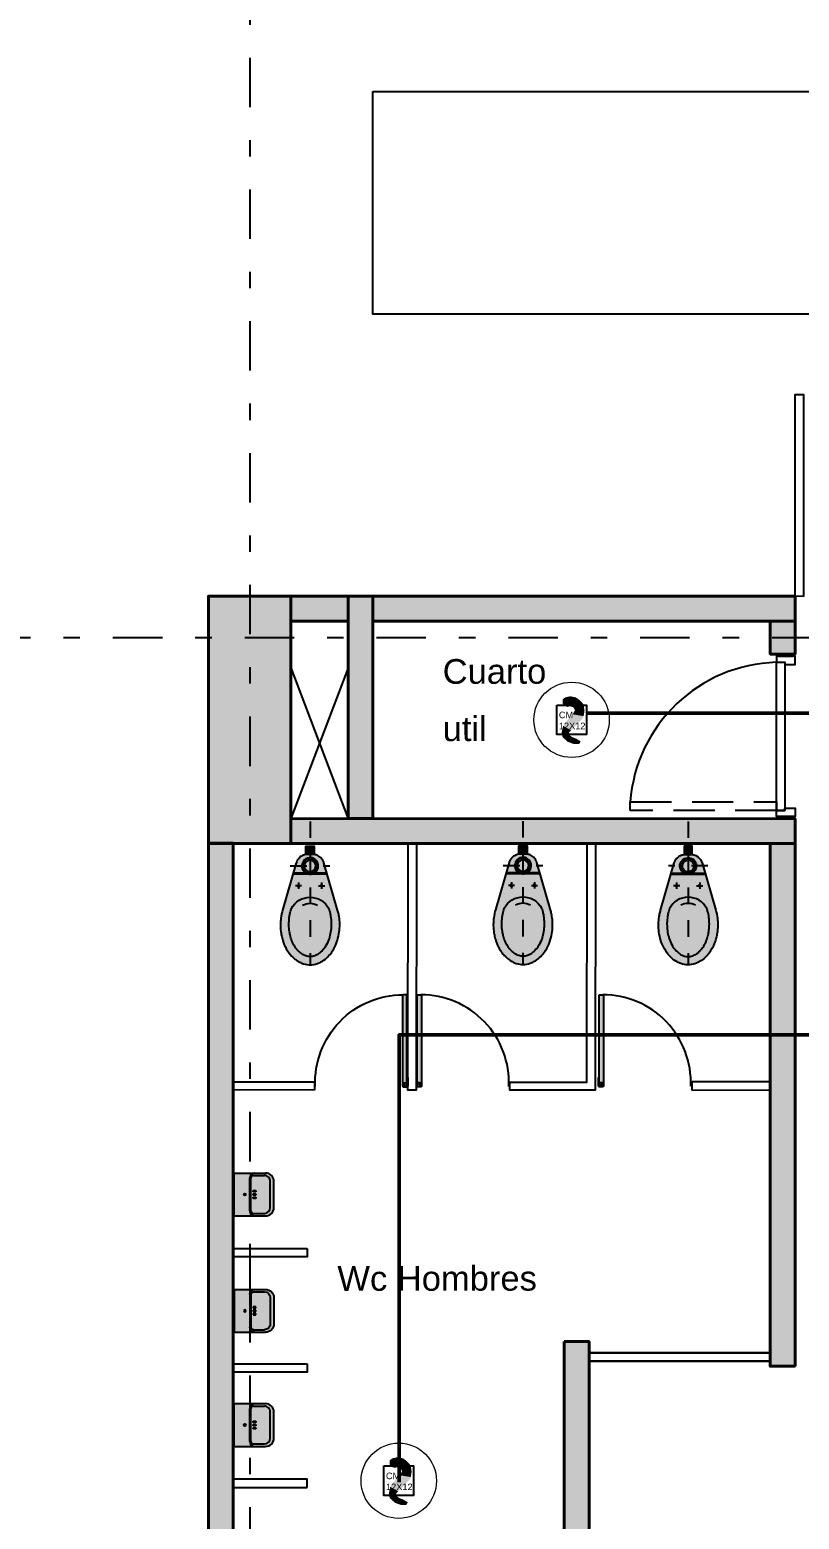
# Model space of a CAD drawing. Header units: millimetres. Extents: x 3781 to 4924, y 1639 to 1721.
# Drawn here: x 4344.08 to 4348.75, y 1653.17 to 1662.22 of the extents above; entities that cross this region are included whole.
import ezdxf
from ezdxf.enums import TextEntityAlignment as Align

# ---------------------------------------------------------------- set-up
doc = ezdxf.new("R2010")
doc.units = ezdxf.units.MM
for name, pattern in [('CENTER', [0.7, 0.3, -0.2, 0, -0.2]), ('DASHED2', [9.524999999999995, 6.349999999999998, -3.174999999999998]), ('HIDDEN', [0.375, 0.25, -0.125])]:
    doc.linetypes.add(name, pattern=pattern)
for name, color, linetype in [('1amobla', 2, 'Continuous'), ('_ACHU5', 255, 'Continuous'), ('A-HATCH CONCRETO', 8, 'Continuous'), ('AMOBLAMIENTO', 1, 'Continuous'), ('AS_GL DETECCION_PISO 2', 7, 'Continuous'), ('AS_GL DETECCION_PISO 6', 7, 'Continuous'), ('EJE-ESTRUCTURA', 1, 'CENTER'), ('F-2', 2, 'Continuous'), ('HACHTCOLUMNA', 250, 'Continuous'), ('JCA_HATCH 254', 252, 'Continuous'), ('MUEBLE', 1, 'Continuous'), ('PLO_CORONA', 1, 'Continuous'), ('PROYECCION', 1, 'DASHED2')]:
    doc.layers.add(name, color=color, linetype=linetype)
for name, color, linetype, lineweight in [('Estructura', 6, 'Continuous', 40), ('Muro', 4, 'Continuous', 40), ('TEXTOS', 7, 'Continuous', 20), ('Vidrio', 2, 'Continuous', 30)]:
    doc.layers.add(name, color=color, linetype=linetype, lineweight=lineweight)
doc.styles.add('ROMAN', font='ROMANS', dxfattribs={"width": 1.199999999999999})
doc.styles.get("Standard").update_dxf_attribs({"font": 'arial.ttf'})

# ---------------------------------------------------------------- blocks, each defined once
blk = doc.blocks.new('Est etapa 3 torre')
at = {"layer": 'HACHTCOLUMNA'}
h = blk.add_hatch(color=256, dxfattribs=at)
h.paths.add_polyline_path([(1123.550369665541, -5959.123954161294), (1123.050369666239, -5959.123954159915), (1123.050369666188, -5957.623954159333), (1123.550369664792, -5957.623954160246)])
h.paths.add_polyline_path([(1116.050375337242, -5959.123954160397), (1115.55037533794, -5959.123954159018), (1115.55037533789, -5957.623954158436), (1116.050375336493, -5957.62395415935)])
h.paths.add_polyline_path([(1139.548002271606, -5959.123954160801), (1139.048002272304, -5959.123954159419), (1139.048002272254, -5957.623954158837), (1139.548002270857, -5957.623954159753)])
h.paths.add_polyline_path([(1132.050369663152, -5959.123954157691), (1131.55036966385, -5959.123954156312), (1131.5503696638, -5957.62395415573), (1132.050369662403, -5957.623954156643)])
h.paths.add_polyline_path([(1140.048002271932, -5967.648834832642), (1140.048002271216, -5968.148834830315), (1138.548002270169, -5968.148834831887), (1138.548002271234, -5967.648834835147)])
h.paths.add_polyline_path([(1124.050369665009, -5967.648834832642), (1124.050369664293, -5968.148834830315), (1122.550369663245, -5968.148834831893), (1122.550369664311, -5967.64883483515)])
h.paths.add_polyline_path([(1131.050369663013, -5967.648834830643), (1131.050369664625, -5968.148834827849), (1132.550369664392, -5968.148834828135), (1132.550369663245, -5967.648834830929)])
h.paths.add_polyline_path([(1115.050369661482, -5967.648834832642), (1115.050369662198, -5968.148834830315), (1116.550369663245, -5968.148834831891), (1116.55036966218, -5967.64883483515)])
h.paths.add_polyline_path([(1140.048002275612, -5975.648834831246), (1140.048002275245, -5976.148834827985), (1138.548002273965, -5976.148834830024), (1138.548002275379, -5975.648834831421)])
h.paths.add_polyline_path([(1124.050369668689, -5975.648834831246), (1124.050369668322, -5976.148834827985), (1122.550369667042, -5976.148834830028), (1122.550369668456, -5975.648834831425)])
h.paths.add_polyline_path([(1131.050369668206, -5975.648834829712), (1131.050369669352, -5976.148834828315), (1132.550369669236, -5976.148834827203), (1132.550369667857, -5975.648834828833)])
h.paths.add_polyline_path([(1115.050369657806, -5975.648834831245), (1115.050369658172, -5976.148834827985), (1116.550369659453, -5976.148834830028), (1116.550369658039, -5975.648834831425)])
h.paths.add_polyline_path([(1140.048002276585, -5985.748834849965), (1140.048002276335, -5986.248834847172), (1138.548002275986, -5986.248834849212), (1138.548002277167, -5985.748834850141)])
h.paths.add_polyline_path([(1124.050369669662, -5985.748834849965), (1124.050369669412, -5986.248834847172), (1122.550369669063, -5986.248834849215), (1122.550369670244, -5985.748834850145)])
h.paths.add_polyline_path([(1131.050369666967, -5985.748834848431), (1131.050369668696, -5986.248834846103), (1132.550369668579, -5986.248834844526), (1132.5503696672, -5985.748834846388)])
h.paths.add_polyline_path([(1115.050369656833, -5985.748834849965), (1115.050369657083, -5986.248834847172), (1116.550369657432, -5986.248834849215), (1116.55036965625, -5985.748834850145)])
h.paths.add_polyline_path([(1140.048002275122, -5993.748833660076), (1140.048002274872, -5994.248833657282), (1138.548002274523, -5994.248833659321), (1138.548002275704, -5993.748833660253)])
h.paths.add_polyline_path([(1124.050369674735, -5993.748834835296), (1124.050369674135, -5994.248834833666), (1122.550369673553, -5994.248834834312), (1122.550369674851, -5993.748834835245)])
h.paths.add_polyline_path([(1131.05036966913, -5993.748834832133), (1131.050369670626, -5994.248834830736), (1132.550369670626, -5994.248834830556), (1132.550369670061, -5993.748834831953)])
h.paths.add_polyline_path([(1115.050369656251, -5993.748831803234), (1115.05036965685, -5994.248831801604), (1116.550369657432, -5994.24883180225), (1116.550369656134, -5993.748831803183)])
h.paths.add_polyline_path([(1132.050360361903, -6003.426390492376), (1131.550360360856, -6003.426390492592), (1131.55037892044, -6004.921760868172), (1132.050378921489, -6004.921760867956)])
h.paths.add_polyline_path([(1138.152793372847, -6003.423836377518), (1139.652793369586, -6003.423836378164), (1139.652793369371, -6003.923836379212), (1138.152793372631, -6003.923836378566)])
h.paths.add_polyline_path([(1116.050375358679, -6004.924075674147), (1116.050375358034, -6003.424075677407), (1115.550375356986, -6003.424075677623), (1115.550375357632, -6004.924075674362)])
h.paths.add_polyline_path([(1123.550369687844, -6004.924075674602), (1123.550369687198, -6003.424075677864), (1123.050369686151, -6003.424075678078), (1123.050369686797, -6004.924075674819)])
h.paths.add_polyline_path([(1139.048002289701, -6011.948833649136), (1139.047996607098, -6009.548833710944), (1139.547996608146, -6009.548833711159), (1139.548002290749, -6011.948833649351)])
h.paths.add_polyline_path([(1131.55036967931, -6009.548833711391), (1131.550369680141, -6011.948833649351), (1132.050369680024, -6011.948833650998), (1132.050369679077, -6009.548833710711)])
h.paths.add_polyline_path([(1123.050369689387, -6009.548833711393), (1123.050369690218, -6011.948833649351), (1123.550369690101, -6011.948833650999), (1123.550369689154, -6009.548833710712)])
h.paths.add_polyline_path([(1116.050375342798, -6009.548833711051), (1116.050375341967, -6011.948833647704), (1115.550375342083, -6011.948833649351), (1115.550375343031, -6009.548833710371)])
at = {"layer": 'EJE-ESTRUCTURA'}
for p, q in [((1123.300369664145, -5955.354215387314), (1123.300369691713, -6014.914148609518)), ((1113.670491922903, -6003.673836377351), (1145.333174937007, -6003.673839297823))]:
    blk.add_line(p, q, dxfattribs=at)
at = {"layer": 'Estructura'}
blk.add_lwpolyline([(1123.550369687844, -6004.924075674602), (1123.550369687198, -6003.424075677864), (1123.050369686151, -6003.424075678078), (1123.050369686797, -6004.924075674819)], close=True, dxfattribs=at)
blk = doc.blocks.new('P8P1P161')
at = {"layer": '_ACHU5'}
h = blk.add_hatch(color=256, dxfattribs=at)
h.dxf.hatch_style = 1
h.paths.add_polyline_path([(-0.1300000000001091, 0), (0.1300000000001091, 0), (0.1299999999996544, -0.0799998301849883), (-0.1300000000001091, -0.0799997520584839)])
h.paths.add_polyline_path([(-0.0063202243982232, -0.0641073563760983, 1), (0.0063202243973137, -0.0641073599961146, 1)], flags=16)
h.paths.add_polyline_path([(-0.1300000000001091, -0.0799997520584839), (0.1299999999996544, -0.0799998301849883), (0.1300000000001091, -0.1233384151137216, 0.4142135623737434), (0.0999999999999091, -0.0933384151135215), (-0.1000000000003638, -0.0933384151135215, 0.4142135623735267), (-0.1300000000005639, -0.1233384151134942)])
h.paths.add_polyline_path([(-0.1000000000003638, -0.0933384151135215), (0.0999999999999091, -0.0933384151135215, -0.4142135623726949), (0.1300000000001091, -0.1233384151137216), (0.1300000000001091, -0.1900000000002819, -0.4142135623711642), (0.0799999999999273, -0.2400000000000091), (-0.080000000000382, -0.2400000000000091, -0.414213562373028), (-0.1300000000005639, -0.1900000000000546), (-0.1300000000005639, -0.1233384151132668, -0.4142135623714972)])
h.paths.add_polyline_path([(-0.0999999999999091, -0.1013732679386976, 0.4142135623734954), (-0.1149013541503336, -0.1162746220888948), (-0.1149013541498789, -0.1829362069750004, 0.4142135623726117), (-0.080000000000382, -0.2178375611247247), (0.0799999999994725, -0.2178375611247247, 0.4142135623739951), (0.1149013541498789, -0.1829362069747731), (0.1149013541494241, -0.1162746220884401, 0.4142135623726949), (0.0999999999999091, -0.1013732679386976)], flags=16)
h.paths.add_polyline_path([(-0.0239760535368987, -0.1136467838055069), (-0.0239760535368987, -0.1304232662969298), (-0.0160239464639744, -0.1304232662969298), (-0.0160239464639744, -0.1136467838055069)], flags=0)
h.paths.add_polyline_path([(-0.0039760535369169, -0.1136467838055069), (-0.0039760535369169, -0.1304232662967024), (0.0039760535360074, -0.1304232662967024), (0.0039760535360074, -0.1136467838055069)], flags=0)
h.paths.add_polyline_path([(0.0160239464630649, -0.1136467838055069), (0.0160239464630649, -0.1304232662969298), (0.0239760535359892, -0.1304232662967024), (0.0239760535359892, -0.1136467838052795)], flags=0)
h.paths.add_polyline_path([(-0.1149013541503336, -0.1162746220888948, -0.4142135623734955), (-0.0999999999999091, -0.1013732679386976), (0.0999999999999091, -0.1013732679386976, -0.4142135623726942), (0.1149013541494241, -0.1162746220884401), (0.1149013541498789, -0.1829362069747731, -0.4142135623735788), (0.0799999999994725, -0.2178375611247247), (-0.0799999999999273, -0.2178375611247247, -0.4142135623726114), (-0.1149013541494241, -0.1829362069752278)], flags=0)
h = blk.add_hatch(color=256, dxfattribs=at)
h.dxf.hatch_style = 1
h.paths.add_polyline_path([(-0.114901354150188, -0.1162746220885417), (-0.1149013541497514, -0.1829362069751623, 0.4142135623717373), (-0.0799999999999273, -0.2178375611248247), (0.0799999999998994, -0.2178375611248247, 0.4142135623753271), (0.1149013541497515, -0.1829362069747624), (0.1149013541492785, -0.1162746220883669, 0.4142135623716568), (0.0999999999994543, -0.1013732679386159), (-0.1000000000003699, -0.1013732679386159, 0.4142135623749738)])
h.paths.add_polyline_path([(0.0239760535359892, -0.1304232662967024), (0.0160239464630649, -0.1304232662969298), (0.0160239464630649, -0.1136467838055068), (0.0239760535359892, -0.1136467838052795)], flags=16)
h.paths.add_polyline_path([(0.0039760535360074, -0.1304232662967024), (-0.0039760535369168, -0.1304232662967024), (-0.0039760535369169, -0.1136467838055069), (0.0039760535360074, -0.1136467838055069)], flags=16)
h.paths.add_polyline_path([(-0.0160239464639744, -0.1304232662969298), (-0.0239760535368987, -0.1304232662969298), (-0.0239760535368987, -0.1136467838055068), (-0.0160239464639745, -0.1136467838055069)], flags=16)
for p, q in [((-0.1300000000001091, 0), (0.1300000000001091, 0)), ((-0.1300000000001091, 0), (-0.1300000000001091, -0.1233384151134942)), ((0.1300000000001091, 0), (0.1299999999996544, -0.1233384151137216)), ((-0.1300000000001091, -0.1233384151134942), (-0.1300000000001091, -0.1900000000000546)), ((-0.1149013541503336, -0.1162746220886675), (-0.1149013541498789, -0.1829362069750004)), ((-0.0999999999999091, -0.0933384151135215), (0.0999999999999091, -0.0933384151135215)), ((-0.0999999999999091, -0.1013732679386976), (0.0999999999999091, -0.1013732679386976)), ((-0.0239760535368987, -0.1304232662969298), (-0.0239760535368987, -0.1136467838055069)), ((-0.0239760535368987, -0.1136467838055069), (-0.0160239464639744, -0.1136467838055069)), ((-0.0160239464639744, -0.1304232662969298), (-0.0239760535368987, -0.1304232662969298)), ((-0.0160239464639744, -0.1136467838055069), (-0.0160239464639744, -0.1304232662969298)), ((-0.0039760535369169, -0.1136467838055069), (0.0039760535360074, -0.1136467838055069)), ((-0.0039760535369169, -0.1304232662967024), (-0.0039760535369169, -0.1136467838055069)), ((0.0039760535360074, -0.1304232662967024), (-0.0039760535369169, -0.1304232662967024)), ((0.0039760535360074, -0.1136467838055069), (0.0039760535360074, -0.1304232662967024)), ((0.0160239464630649, -0.1304232662969298), (0.0160239464630649, -0.1136467838055069)), ((0.0160239464630649, -0.1136467838055069), (0.0239760535359892, -0.1136467838052795)), ((0.0239760535359892, -0.1304232662967024), (0.0160239464630649, -0.1304232662969298)), ((0.0239760535359892, -0.1136467838052795), (0.0239760535359892, -0.1304232662967024)), ((0.1149013541494241, -0.1162746220886675), (0.1149013541498789, -0.1829362069750004)), ((0.1299999999996544, -0.1233384151137216), (0.1299999999996544, -0.1900000000000546)), ((-0.080000000000382, -0.2178375611249521), (0.0799999999999273, -0.2178375611249521)), ((-0.080000000000382, -0.2400000000002365), (0.0799999999999273, -0.2400000000000091))]:
    blk.add_line(p, q)
blk.add_circle((-4.547e-13, -0.0641073581859928), 0.0063202243976441)
for centre, radius, start, end in [((-0.1000000000003638, -0.1233384151134942), 0.03, 90, 180), ((-0.1000000000003638, -0.1162746220884401), 0.0149013541498242, 90, 180), ((0.0999999999999091, -0.1233384151134942), 0.03, 0, 90), ((0.0999999999994543, -0.1162746220884401), 0.0149013541498242, 0, 90), ((-0.080000000000382, -0.1900000000000546), 0.05, 180, 270), ((-0.0799999999999273, -0.1829362069750004), 0.0349013541498242, 180, 270), ((0.0799999999999273, -0.1829362069750004), 0.0349013541498242, 270, 0), ((0.0799999999999273, -0.1900000000000546), 0.05, 270, 0)]:
    blk.add_arc(centre, radius, start, end)
at = {"style": 'ROMAN', "width": 1.199999999999999}
for tag, flags, p in [('CODIN', 3, (0.0177172070357301, -0.6472347823655582)), ('CODIN0', 1, (-0.0319827929642997, -0.9753553299003668))]:
    blk.add_attdef(tag, text='', height=0.21, dxfattribs=dict(at, flags=flags)).set_placement(p, align=Align.MIDDLE)
blk = doc.blocks.new('PUERTA BAÑOS')
at = {"layer": 'AMOBLAMIENTO'}
h = blk.add_hatch(color=255, dxfattribs=at)
edge = h.paths.add_edge_path()
edge.add_line((-0.0074999999487773, 0.0024999998868225), (-0.0075031825107885, -0.6277996641574646))
edge.add_arc((-0.01250318248631676, -0.6277996643612159), 0.004999999975528264, -89.99999766574399, 2.3348184754468093e-06, ccw=False)
edge.add_line((-0.0125031822826145, -0.6327996643367442), (-0.0325031823012978, -0.6327996648610679))
edge.add_arc((-0.03250318250481996, -0.627799664827046), 0.005000000034021905, 180.0000023323223, 270.0000023321921, ccw=False)
edge.add_line((-0.0375031825388419, -0.6277996650305795), (-0.0374999998602448, -0.002500000990949047))
edge.add_arc((-0.03249999982656623, -0.002500000845348063), 0.005000000033678566, 90.00000166789118, 180.0000016684638, ccw=False)
edge.add_line((-0.0324999999721172, 0.0024999991883305), (-0.0074999999487773, 0.0024999998868225))
for p, q in [((1.137e-13, 9.095e-13), (-0.0050000000047135, -5.77529e-11)), ((1.7461161e-09, -0.0599999999967622), (1.137e-13, 9.095e-13)), ((-0.029999999795109, -0.0050000008186544), (-0.0299999993294478, -0.0200000007744166)), ((-0.0050000000047135, -5.77529e-11), (-0.0250000000233399, -6.984919e-10)), ((-0.024999999324848, -0.0250000006626579), (-0.0049999993062784, -0.0250000000801265)), ((-0.0049999993062784, -0.0250000000801265), (-0.0050000000047135, -5.77529e-11)), ((-0.0050000000047135, -5.77529e-11), (-0.0049999982584836, -0.0600000001127228)), ((-0.0049999982584836, -0.0600000001127228), (1.7461161e-09, -0.0599999999967622))]:
    blk.add_line(p, q, dxfattribs=at)
blk.add_lwpolyline([(-0.0074999999487773, 0.0024999998868225), (-0.0075031825107885, -0.6277996641574646, -0.4142135623759698), (-0.0125031822826145, -0.6327996643367442), (-0.0325031823012978, -0.6327996648610679, -0.4142135623724264), (-0.0375031825388419, -0.6277996650305795), (-0.0374999998602448, -0.002500000990949, -0.4142135623760223), (-0.0324999999721172, 0.0024999991883305)], format="xyb", close=True, dxfattribs=at)
blk.add_circle((-0.0224999996133875, -0.0125000005932634), 0.0025000000013434, dxfattribs=at)
at = {"layer": 'AMOBLAMIENTO', "ltscale": 0.1}
blk.add_arc((-0.034025017172155, -0.0259464447144637), 0.6068551286275402, 177.548312870002, 270.1436830651604, dxfattribs=at)
at = {"layer": 'AMOBLAMIENTO'}
for centre, radius, start, end in [((-0.0249999997905093, -0.0050000006435766), 0.0050000000026502, 90.00000155563731, 180.0000015586185), ((-0.0249999993247343, -0.020000000658456), 0.0050000000028146, 180.00000155562, 270.0000015556374)]:
    blk.add_arc(centre, radius, start, end, dxfattribs=at)
blk = doc.blocks.new('INODORO')
at = {"layer": 'AMOBLAMIENTO'}
h = blk.add_hatch(color=255, dxfattribs=at)
edge = h.paths.add_edge_path()
edge.add_line((0.167138879916763, 0.3874542567732533), (0.0841340761049431, 0.1014604439486232))
edge.add_arc((0.0166338178486854, 0.1199999999093961), 0.0700000000000085, 269.9999996867988, 344.64191253289164, ccw=False)
edge.add_line((0.0166338174658449, 0.0499999999087777), (-0.0166338174676777, 0.0500000000906038))
edge.add_arc((-0.016633817085733, 0.1200000000917498), 0.0699999999999481, 195.3580868407373, 269.99999968683017, ccw=False)
edge.add_line((-0.08413407554513701, 0.1014604448682803), (-0.1671388762304913, 0.3874542586008414))
edge.add_arc((0.1445241762276623, 0.4779091156929099), 0.3245241738887575, 179.9999996868257, 196.1844647994607, ccw=False)
edge.add_arc((0.1445241762258433, 0.4779091156929099), 0.3245241738885062, 162.8823672647612, 179.9999996868052, ccw=False)
edge.add_arc((0.0735606987828419, 0.4997642400489898), 0.2502714864526803, 143.3683697551233, 162.8823672647904, ccw=False)
edge.add_arc((0.0285611388035818, 0.5332224222456718), 0.1941964442831833, 119.1220158624026, 143.3683697551146, ccw=False)
edge.add_arc((2.9203875e-09, 0.5844902877188362), 0.1355097122808655, 89.99999968678691, 119.12201586236091, ccw=False)
edge.add_arc((2.9203875e-09, 0.5844902877179265), 0.1355097122805724, 60.877983511279126, 89.9999996868533, ccw=False)
edge.add_arc((-0.0285611335220324, 0.5332224225594473), 0.1941964442830499, 36.63162961851879, 60.87798351123172, ccw=False)
edge.add_arc((-0.0735606938687283, 0.4997642408529829), 0.2502714864527536, 17.117632108836688, 36.631629618503325, ccw=False)
edge.add_arc((-0.1445241715509269, 0.4779091172708834), 0.3245241738884838, -3.131308972115221e-07, 17.117632108913824, ccw=False)
edge.add_arc((-0.1445241715500174, 0.4779091172695189), 0.3245241738885833, 343.81552050504206, 359.9999996868814, ccw=False)
blk.add_hatch(color=255, dxfattribs=at).paths.add_polyline_path([(0.0249999999987267, 0.0500000000006367), (-0.0250000000005457, 0.0500000000020009), (-0.0250000000014552, 0), (0.0249999999996362, 4.547e-13)])
at = {"layer": 'AMOBLAMIENTO', "extrusion": (-1.5566525472e-06, -4.4737095447e-06, 0.9999999999887814)}
for p, q in [((-0.0512779855508256, 0.2400000002935485, 13.501742092681), (-0.0887220123605062, 0.2400000004986396, 13.50174203439367)), ((-0.0699999990584388, 0.2212779869937549, 13.50174197978049), (-0.069999998852893, 0.2587220138016164, 13.50174214729419)), ((0.0512779876389118, 0.2399999997337545, 13.50174225232502), (0.0887220144476828, 0.2399999995291182, 13.50174231061236)), ((0.0700000009418886, 0.2212779862279603, 13.50174219771184), (0.0700000011456155, 0.2587220130349124, 13.50174236522554)), ((0.1029590844498784, 0.169999999450738, 13.50174201961486), (-0.1029590831250857, 0.1700000005789661, 13.50174169907182)), ((-0.0237486835449659, 0.1640000001457338, 13.50174179553264), (-0.1013111289695416, 0.1640000005691036, 13.50174167479486)), ((0.1013111302281118, 0.1639999994617938, 13.50174199020731), (0.0237486848026833, 0.1639999998856183, 13.50174186946954))]:
    blk.add_line(p, q, dxfattribs=at)
at = {"layer": 'AMOBLAMIENTO', "extrusion": (-1.5566525472e-06, -4.4737095447e-06, 0.9999999999887814), "flags": 128}
for points, elevation in [([(0.1671388799180908, 0.3874542567674592), (0.0841340761063266, 0.1014604439433082, -0.0167011858539135), (0.0827460431519839, 0.0969962248799978, -0.0228064528630514), (0.0803759648998266, 0.0910701072474405, -0.0218209622997338), (0.0776118789034668, 0.0856244843505995, -0.0347514792471935), (0.0722630478320732, 0.0775101332194199, -0.0365712911506086), (0.065478668989913, 0.0698583952563556, -0.0439883392274098), (0.055953944524454, 0.0620868957062605, -0.0521847935260016), (0.0431115439781712, 0.0552008485319434, -0.0824963867723115), (0.0207382643283103, 0.0501204355199821, -0.0146682033006329), (0.016633817465493, 0.049999999907792), (-0.0166338174681699, 0.0500000000892362, -0.083908947042246), (-0.0396378349518565, 0.0538878592796746, -0.0986986279768356), (-0.0632296782828643, 0.0677618366508902, -0.0824963867874234), (-0.0776167863289649, 0.0856331925254456, -0.0521847935286534), (-0.0834107733392284, 0.0990038548847728, -0.0091466910465832), (-0.0841340755424673, 0.1014604448637169), (-0.1671388762315909, 0.3874542585969077, -0.0384382318810308), (-0.1773120912419022, 0.436227508481503, -0.0322098651645196), (-0.179999997662262, 0.4779091174592618, -0.0043562944650778), (-0.1799507307570857, 0.4835636869435682, -0.0347539822823099), (-0.1760397497963983, 0.5284532426546146, -0.0218184611944585), (-0.1704152023055578, 0.5561978587393114, -0.0137793666262375), (-0.1656243812009251, 0.573427761838207, -0.0090242503766358), (-0.1628101955625901, 0.5820115332269507, -0.0228039516042641), (-0.1543373170048916, 0.6031968815550527, -0.0218209623747577), (-0.1444549128022155, 0.6226666811719203, -0.0315147983743547), (-0.1272792173413599, 0.6490932225697252, -0.0032331399943346), (-0.1257677262995335, 0.6510988845571141, -0.0365712911242686), (-0.1069463219407443, 0.6723266531382831, -0.0439883392046276), (-0.0805225559546658, 0.693886688675776, -0.0220501206487333), (-0.0659486565789375, 0.7028695782688371, -0.0301025395815668), (-0.05125606195865599, 0.7099322979612929, -0.0824963867841922), (-0.0079446084483641, 0.7197669127161005, -0.0146663661885284), (3.6587572e-09, 0.719999999991422, -0.0839082790123927), (0.0445320610557226, 0.7124737941473592, -0.0433837691539921), (0.0659486637128932, 0.7028695775453342, -0.0550790149373282), (0.1007063471003309, 0.6781437026464371, -0.0508149280683712), (0.1272792238852709, 0.6490932211777436, -0.0315497034242814), (0.1444720595537028, 0.6226362692529773, -0.0521855455748661), (0.1651875980231962, 0.5748313444857477, -0.0014683863351956), (0.1656243869217695, 0.5734277600260388, -0.0425164554927479), (0.1773120686760742, 0.5195909348136257, -0.0322100287174995), (0.1800000023387562, 0.4779091154888416, -0.0043571310662072), (0.1799507165077342, 0.4722534601760911, -0.0347522301866887), (0.1760399391368104, 0.4273661615002933, -0.0218196117753596), (0.1704151328853481, 0.3996200761491883, -0.0097069137479181), (0.167138857705388, 0.3874541802362085)], 13.50184572046907), ([(2.10209143665e-05, 0.6700604028757108, 0.0146663662201114), (-0.0049980160714407, 0.6699131491592321, 0.0824963867754862), (-0.0323601810299641, 0.6637000962787579, 0.0447953269140428), (-0.0459570889083387, 0.6566657190582808, 0.0073747332536994), (-0.0496328151280998, 0.6542484947989952, 0.0439883391764525), (-0.0699262428530629, 0.6376904075384654, 0.0365712911168267), (-0.0843810639122695, 0.6213875009867291, 0.0188768098917693), (-0.0908717233557279, 0.6121897254497327, 0.015864262478818), (-0.0979042313401942, 0.6005909817039088, 0.0218209623995093), (-0.1063467931616888, 0.5839578847887129, 0.0228039516112901), (-0.11358519381172, 0.5658591904561657, 0.0179099563173766), (-0.1180962050232618, 0.5512265233249379, 0.0048944974453076), (-0.1195818378695009, 0.5454905562712559, 0.0218184611920648), (-0.124827357386251, 0.5196155991474912, 0.0347539822809637), (-0.1284747844892388, 0.477751068541692, 0.0043562944693063), (-0.1285207313875723, 0.4724775501558188, 0.0322098651650438), (-0.126013958070092, 0.4336047886186073, 0.0336196500379373), (-0.1180962058839448, 0.3937285768771058, 0.0103533777945605), (-0.1156160600690441, 0.3852294822167833, 0.0084883444845169), (-0.1133215334037229, 0.3783427035490652)], 13.50174109866126), ([(0.1133635720422624, 0.3783427023080597, 0.0009349440113181), (0.1136277496650072, 0.3790973919334771, 0.0179081190670982), (0.1181382446900456, 0.3937285755838043, 0.0048942608912736), (0.1196238084346395, 0.3994642646617991, 0.0218196117238312), (0.1248695692754063, 0.4253405920407407, 0.0347522301599872), (0.1285168065081305, 0.4672030177138213, 0.0043571310470062), (0.1285627710560046, 0.4724775487488305, 0.032210028726899), (0.1260559723300845, 0.5113505064617754, 0.0336194864654326), (0.1181382455515812, 0.5512265220270888, 0.0103527910675619), (0.1156582502073494, 0.5597251381185752, 0.0521855455776311), (0.0979609155770011, 0.6005650010045886, 0.0158991415559226), (0.0909137645516698, 0.6121897244565649, 0.0665105114334335), (0.0651759842235907, 0.6421578962907079, 0.0403733848146336), (0.0459991305885239, 0.6566657185562396, 0.0580937513201958), (0.0281543067209428, 0.6653056955411218, 0.0839082790044594), (2.10209143665e-05, 0.6700604028757108)], 13.50174109866127)]:
    blk.add_lwpolyline(points, format="xyb", dxfattribs=dict(at, elevation=elevation))
at = {"layer": 'AMOBLAMIENTO', "linetype": 'HIDDEN', "ltscale": 0.25, "extrusion": (-1.5566525472e-06, -4.4737095447e-06, 0.9999999999887814), "elevation": 13.50174109866126}
for points in [[(2.10175234599e-05, -0.1499395971131048), (2.10215969494e-05, 0.7200604028791215)], [(-0.1199789826137919, 0.1200604028850315), (0.1200210176653818, 0.1200604028813935)]]:
    blk.add_lwpolyline(points, dxfattribs=at)
at = {"layer": 'AMOBLAMIENTO', "extrusion": (-1.5566525472e-06, -4.4737095447e-06, 0.9999999999887814), "elevation": 13.50174109866127}
blk.add_lwpolyline([(0.0250210175254287, 0.0500604028859863), (-0.0249789824728811, 0.0500604028855315), (-0.0249789824750483, 6.04028866683e-05), (0.025021017524171, 6.04028866683e-05)], close=True, dxfattribs=at)
at = {"layer": 'AMOBLAMIENTO', "extrusion": (-1.556652547174008e-06, -4.473709544709044e-06, 0.9999999999887812)}
blk.add_ellipse((2.1245228e-09, 0.438210434820121, 13.50174305923893), major_axis=(0.1210894758802731, -0.0421337682255033), ratio=0.9999999999887806, start_param=3.962815268545562, end_param=6.131667520141916, dxfattribs=at)
at = {"layer": 'AMOBLAMIENTO', "extrusion": (-1.556652547168421e-06, -4.473709544710988e-06, 0.9999999999887813)}
blk.add_ellipse((2.1245228e-09, 0.438210434820121, 13.50174305923893), major_axis=(0.08626053019274069, -0.0300148395202315), ratio=0.9999999999887816, start_param=4.528682651413999, end_param=5.565800137270519, dxfattribs=at)
at = {"layer": 'AMOBLAMIENTO', "extrusion": (-1.556652547069511e-06, -4.473709544810609e-06, 0.9999999999887813)}
for centre in [(-0.0699999989565754, 0.2400000003976856, 13.50174206353734), (0.07000000104375201, 0.2399999996282531, 13.50174228146869)]:
    blk.add_ellipse(centre, major_axis=(0.0056667529156613, -0.0019717787378508), ratio=0.9999999999887814, dxfattribs=at)
at = {"layer": 'AMOBLAMIENTO', "extrusion": (-1.556652547155208e-06, -4.473709544715585e-06, 0.9999999999887815)}
blk.add_ellipse((3.881837e-10, 0.120000000015807, 13.50174163565786), major_axis=(0.0472229409644698, -0.0164314894835613), ratio=0.9999999999887814, dxfattribs=at)
at = {"layer": 'AMOBLAMIENTO', "extrusion": (-1.556652547174209e-06, -4.473709544708974e-06, 0.9999999999887813)}
blk.add_ellipse((3.881837e-10, 0.120000000015807, 13.50174163565786), major_axis=(0.0425006468680414, -0.014788340535414), ratio=0.9999999999887812, dxfattribs=at)
at = {"layer": 'AMOBLAMIENTO', "extrusion": (-1.556652547156365e-06, -4.473709544715183e-06, 0.9999999999887816)}
blk.add_ellipse((3.881837e-10, 0.120000000015807, 13.50174163565786), major_axis=(0.0330560586750786, -0.011502042638485), ratio=0.9999999999887814, dxfattribs=at)
blk = doc.blocks.new('Caja metalica de 12')
at = {"layer": '1amobla', "linetype": 'Continuous', "ltscale": 0.3}
blk.add_lwpolyline([(-1069.691067340418, -2855.356517794578), (-1069.511067340418, -2855.356517794578), (-1069.511067340418, -2855.536517794578), (-1069.691067340418, -2855.536517794578), (-1069.691067340418, -2855.356517794578)], dxfattribs=at)
at = {"layer": '1amobla', "color": 7, "linetype": 'Continuous', "ltscale": 0.3, "insert": (-1069.678574188772, -2855.396843407825), "char_height": 0.04, "width": 0.07915712532667385, "attachment_point": 1}
blk.add_mtext('CM 12X12', dxfattribs=at)
blk = doc.blocks.new('AS_Initiator2')
at = {"color": 0, "linetype": 'Continuous', "lineweight": 15}
blk.add_circle((0, 0), 0.1524, dxfattribs=at)
for points in [[(-0.02700351161956787, 0.05580734939575196), (-0.03660474243164063, 0.0654085075378418), (-0.02700351161956787, 0.09061191101074219), (-0.03660474243164063, 0.08221067962646485)], [(-0.02700351161956787, 0.09061191101074219), (-0.005400687789916992, 0.09541249008178711), (-0.02700351161956787, 0.05580734939575196), (0.01740228080749512, 0.09061191101074219)], [(-0.02700351161956787, 0.05580734939575196), (0.01740228080749512, 0.09061191101074219), (-0.01620213603973389, 0.05220669708251954), (-0.006802491760253907, 0.05499112014770508)], [(-0.006802491760253907, 0.05499112014770508), (0.01740228080749512, 0.09061191101074219), (0.006600832557678223, 0.05100677032470703), (0.03060394592285156, 0.08101046218872071)], [(0.04380568370819092, 0.06780894241333008), (0.04860633544921875, 0.06060792846679688), (0.01380177383422852, 0.03900517730712891), (0.004200543022155762, 0.02220300521850586)], [(0.04860633544921875, 0.06060792846679688), (0.05220676975250244, 0.03660474243164063), (0.004200543022155762, 0.02220300521850586), (0.04860633544921875, 0.01500199127197266)], [(0.006600832557678223, 0.05100677032470703), (0.03060394592285156, 0.08101046218872071), (0.01380177383422852, 0.03900517730712891), (0.04380568370819092, 0.06780894241333008)], [(0.04380568370819092, 0.005400833129882813), (-0.001800253486633301, -0.04260553894042969), (-0.02700351161956787, -0.01260155639648438), (-0.03420445289611817, -0.0246031494140625)], [(0.04860633544921875, 0.01500199127197266), (0.04380568370819092, 0.005400833129882813), (0.004200543022155762, 0.02220300521850586), (-0.02700351161956787, -0.01260155639648438)], [(-0.001800253486633301, -0.04260553894042969), (-0.01020133953094482, -0.0498065528869629), (-0.03420445289611817, -0.0246031494140625), (-0.04020524940490723, -0.0498065528869629)], [(-0.01020133953094482, -0.0498065528869629), (-0.009001194763183595, -0.06180814590454102), (-0.04020524940490723, -0.0498065528869629), (-0.03660474243164063, -0.07020908660888672)], [(-0.009001194763183595, -0.06180814590454102), (0.003000398254394532, -0.07020908660888672), (-0.03660474243164063, -0.07020908660888672), (-0.01500191860198975, -0.08941169357299805)], [(0.003000398254394532, -0.07020908660888672), (0.01860242557525635, -0.07620988311767579), (-0.01500191860198975, -0.08941169357299805), (0.009001194763183595, -0.09781263427734375)], [(0.009001194763183595, -0.09781263427734375), (0.01860242557525635, -0.07620988311767579), (0.03060394592285156, -0.09781263427734375), (0.03660474243164063, -0.08701125869750977)]]:
    blk.add_solid(points, dxfattribs=at)

msp = doc.modelspace()

# ---------------------------------------------------------------- hatches: boundary and pattern name
at = {"layer": 'A-HATCH CONCRETO', "ltscale": 0.03}
h = msp.add_hatch(color=256, dxfattribs=at)
h.dxf.hatch_style = 1
h.paths.add_polyline_path([(4345.666630405691, 1658.776696330067), (4345.666630405742, 1658.626691499157), (4346.014827402038, 1658.626688364575), (4346.014827401754, 1658.776693192922)])
h.paths.add_polyline_path([(4346.014827396515, 1658.776693193155), (4346.164832226959, 1658.776693193091), (4346.164850963781, 1657.426967506293), (4346.014846136481, 1657.426967507755)])
h.paths.add_polyline_path([(4348.72635709733, 1657.276696329399), (4348.72635709733, 1657.426721568581), (4345.666630406296, 1657.427039634348), (4345.666630406296, 1657.277014395166)])
h.paths.add_polyline_path([(4345.316678703623, 1652.652959100237), (4345.31663026222, 1657.277643431791), (4345.166630264758, 1657.277643435449), (4345.166671102977, 1653.018339964004), (4345.166630392764, 1652.652964254093)])
h.paths.add_polyline_path([(4348.72630152184, 1654.102257021158), (4348.576276282656, 1654.102257021158), (4348.576285533676, 1657.276703331037), (4348.72631077286, 1657.276703331037)])
h.paths.add_polyline_path([(4347.326025861701, 1654.252276638509), (4347.326230663199, 1652.56268278232), (4347.47627976538, 1652.56268278232), (4347.476074963883, 1654.252276638509)])
h.paths.add_polyline_path([(4347.47627183593, 1652.56268278232), (4347.676277959559, 1652.562891734214), (4347.676277959559, 1652.712940836395), (4347.47627183593, 1652.712731884501)])
h.paths.add_polyline_path([(4348.726303662379, 1652.712927750409), (4348.576278423197, 1652.712927750409), (4348.57627147609, 1652.063221751797), (4348.726296715273, 1652.063221751797)])
h.paths.add_polyline_path([(4348.576277618768, 1652.562671524586), (4348.576278423227, 1652.562881576152), (4348.576278423227, 1652.712930678334), (4348.576277618768, 1652.712720626768)])
h.paths.add_polyline_path([(4348.576314599891, 1650.863179923364), (4348.576311687459, 1650.368316981632), (4348.72636078964, 1650.368316981632), (4348.726363702072, 1650.863179923364)])
h.paths.add_polyline_path([(4345.166630591615, 1650.218267870164), (4348.726360789642, 1650.218268165885), (4348.726360789642, 1650.368317268067), (4345.666630447477, 1650.36831697168), (4345.666630447522, 1650.252885800372), (4345.16663059173, 1650.252885802021)])
h.paths.add_polyline_path([(4352.042063248707, 1652.712927751628), (4352.042063248707, 1652.56292321238), (4351.475605768591, 1652.562923212678), (4351.475605806123, 1650.198265768237), (4351.325559211537, 1650.198265768635), (4351.325559174004, 1652.712927751376)])
h.paths.add_polyline_path([(4354.594452525966, 1652.712927750569), (4354.594452525966, 1652.562923218407), (4354.166630396898, 1652.562923218407), (4354.166630395319, 1652.652885800711), (4353.666630395552, 1652.652885800031), (4353.666630397126, 1652.562923215609), (4353.242063248706, 1652.562923213575), (4353.242063248706, 1652.712927750569)])
h.paths.add_polyline_path([(4351.475605804909, 1650.198265768403), (4358.51817739689, 1650.19826576581), (4358.51817739689, 1650.350964439012), (4351.475605804909, 1650.350964441605)])
h.paths.add_polyline_path([(4356.793610198798, 1652.71289002185), (4356.793610198798, 1652.56288548499), (4355.794452525968, 1652.56288548322), (4355.794452525968, 1652.712890020755)])
h.paths.add_polyline_path([(4356.218999897382, 1650.350964439846), (4356.369046491823, 1650.350964439446), (4356.369039528972, 1652.562885482283), (4356.21903953151, 1652.562885485945), (4356.219039531559, 1652.564897216362), (4356.218999897382, 1650.350964439846), (4356.218953300985, 1650.350964439679)])
h.paths.add_polyline_path([(4357.993610198798, 1652.712890022851), (4357.993610198798, 1652.562885483151), (4358.518177386139, 1652.56288548398), (4358.518177397249, 1650.198265760629), (4358.668223991835, 1650.198265770897), (4358.668223980725, 1652.712890032548)])
h.paths.add_polyline_path([(4361.66426304816, 1650.352859063528), (4365.465463830427, 1650.352881896472), (4365.465463830427, 1650.202832794605), (4361.114210892831, 1650.202744222891), (4361.114210892703, 1652.651905998732), (4361.164257325582, 1652.651938296987), (4361.164263008185, 1650.251938358795), (4361.66426304816, 1650.25193835858)])
h.paths.add_polyline_path([(4364.89953682791, 1651.856506140824), (4364.899561366875, 1650.352840053855), (4364.749512265009, 1650.352840053855), (4364.749487726043, 1651.856506140824)], flags=17)
h.paths.add_polyline_path([(4364.899539843869, 1651.856516927583), (4365.31541823878, 1651.856557203673), (4365.31541823878, 1651.706508101807), (4364.899539843869, 1651.706467825718)], flags=17)
h.paths.add_polyline_path([(4365.465463831909, 1651.856547983441), (4365.465488370874, 1650.352881896472), (4365.315439269008, 1650.352881896472), (4365.315414730043, 1651.856547983441)])
h.paths.add_polyline_path([(4361.277755907979, 1652.651589690249), (4361.277732583263, 1656.264464107177), (4361.114210894132, 1656.264464430274), (4361.114210892703, 1652.65228573576)])
h.paths.add_polyline_path([(4362.177746573978, 1654.172401324264), (4365.315414735666, 1654.172420954501), (4365.315414735666, 1654.022371852635), (4362.177746573978, 1654.022352222399)])
h.paths.add_polyline_path([(4362.772690326524, 1655.112046040349), (4362.772703120892, 1654.172410238902), (4362.922752222758, 1654.172410238902), (4362.92273942839, 1655.112046040349)])
h.paths.add_polyline_path([(4361.277746574016, 1654.172395341212), (4361.277746573935, 1654.172408088408), (4361.277746573935, 1654.022358986542), (4361.277746574016, 1654.022346239347)], flags=17)
h.paths.add_polyline_path([(4365.465456161368, 1656.264487110346), (4365.465481146135, 1655.060653647738), (4365.31543204427, 1655.060653647738), (4365.315407059501, 1656.264487110346)])
h.paths.add_polyline_path([(4362.766380462182, 1656.264464430275), (4365.315407895508, 1656.264489076288), (4365.315407895508, 1656.114439974422), (4362.766380462182, 1656.11441532841)])
h.paths.add_polyline_path([(4362.772637274147, 1660.03285180552), (4362.772716060127, 1658.471962828687), (4362.922765161993, 1658.471962828687), (4362.922686262875, 1660.032852120896)])
h.paths.add_polyline_path([(4364.537510362312, 1660.029140867581), (4362.772630024157, 1660.033016741271), (4362.772630024157, 1660.183065843137), (4364.538398302753, 1660.178986770522)])
h.paths.add_polyline_path([(4360.26905409362, 1658.77850675261), (4356.617580441934, 1658.778484191474), (4356.617580437292, 1658.628479990021), (4360.269054088978, 1658.628502551041)])
h.paths.add_polyline_path([(4358.568221781236, 1656.264471650098), (4358.418196542054, 1656.264471650098), (4358.418127959329, 1657.725956894339), (4358.568153198511, 1657.725956894339)])
h.paths.add_polyline_path([(4358.418133073005, 1657.275882537742), (4358.418133073005, 1657.425907776925), (4357.784456615049, 1657.426458068698), (4357.784456615049, 1657.276432829515)])
h.paths.add_polyline_path([(4351.325559171684, 1656.264458988759), (4358.568221781236, 1656.264471650098), (4358.568221785878, 1656.114467448646), (4351.325559176325, 1656.11445478719)])
h.paths.add_polyline_path([(4356.919039528972, 1656.264571583458), (4356.769014289788, 1656.264571583458), (4356.768962367132, 1657.276319029564), (4356.918987606316, 1657.276319029564)])
h.paths.add_polyline_path([(4356.330496800989, 1657.276105696639), (4356.330496800989, 1657.426130935822), (4356.984456614124, 1657.426458068698), (4356.984456614124, 1657.276432829515)])
h.paths.add_polyline_path([(4354.966630358274, 1657.276369196544), (4354.966630358274, 1657.426394435726), (4355.530496800973, 1657.426721568581), (4355.530496800973, 1657.276696329399)])
h.paths.add_polyline_path([(4355.269857276708, 1656.264671516818), (4355.119832037524, 1656.264671516818), (4355.119784081044, 1657.276458050234), (4355.269809320227, 1657.276458050234)])
h.paths.add_polyline_path([(4351.325581782098, 1657.276381640421), (4351.325581782098, 1657.426406879604), (4353.666630359456, 1657.426721568581), (4353.666630359456, 1657.276696329399)])
h.paths.add_polyline_path([(4351.325740479768, 1656.264459120231), (4351.325567152466, 1657.276391723422), (4351.475616254647, 1657.276391723422), (4351.475789581949, 1656.264459120231)])
h.paths.add_polyline_path([(4356.617500268161, 1658.778493572278), (4356.617771021009, 1661.477389905702), (4356.767955719944, 1661.477389910342), (4356.767684967213, 1658.778493576919)])
h.paths.add_polyline_path([(4364.665463852845, 1661.627416490694), (4356.617590525846, 1661.627394108103), (4356.617590521204, 1661.47738990665), (4364.665463848204, 1661.477412289125)])
at = {"layer": 'JCA_HATCH 254', "linetype": 'Continuous', "ltscale": 0.3, "true_color": 0x939598, "transparency": 33554687}
h = msp.add_hatch(color=252, dxfattribs=at)
h.dxf.hatch_style = 1
h.paths.add_polyline_path([(4348.726357097298, 1658.77662468476), (4346.164832227911, 1658.776624684665), (4346.164832227911, 1658.626624684664), (4348.726357097363, 1658.626624685767)])
h = msp.add_hatch(color=252, dxfattribs=at)
h.dxf.hatch_style = 1
h.paths.add_polyline_path([(4348.576357097417, 1658.626624685607), (4348.576357097417, 1658.426335236203), (4348.726357097417, 1658.426335236203), (4348.72635709733, 1658.626624685672)])

# ---------------------------------------------------------------- linework, layer by layer
at = {"layer": '1amobla', "color": 7, "linetype": 'Continuous', "ltscale": 0.3, "true_color": 0xffffff}
for p, q in [((4348.726357097298, 1658.776624684665), (4348.726357097298, 1658.426335236203)), ((4348.713894554307, 1657.426721569475), (4348.72635709733, 1657.426721569475))]:
    msp.add_line(p, q, dxfattribs=at)
msp.add_lwpolyline([(4346.164832227911, 1661.84022985515), (4353.66663035939, 1661.84022985515), (4353.66663035939, 1660.490255097812), (4346.164832227911, 1660.490255097812)], close=True, dxfattribs=at)
for points in [[(4348.72635709733, 1657.426721568581), (4348.72635709733, 1654.102257021158), (4348.576276194606, 1654.10225701899)], [(4347.476093164442, 1654.102123662011), (4347.477544698826, 1652.712733214296), (4347.676277959559, 1652.712940836395)], [(4346.231485794526, 1653.497418831112), (4346.411485794526, 1653.497418831112), (4346.411485794526, 1653.317418831112), (4346.231485794526, 1653.317418831112), (4346.231485794526, 1653.497418831112)], [(4346.231485794526, 1653.497418831112), (4346.411485794526, 1653.497418831112), (4346.411485794526, 1653.317418831112), (4346.231485794526, 1653.317418831112), (4346.231485794526, 1653.497418831112)], [(4346.231485794526, 1653.497418831151), (4346.411485794526, 1653.497418831151), (4346.411485794526, 1653.317418831151), (4346.231485794526, 1653.317418831151), (4346.231485794526, 1653.497418831151)]]:
    msp.add_lwpolyline(points, dxfattribs=at)
at = {"layer": 'AMOBLAMIENTO'}
for points in [[(4346.42822603177, 1657.276717656829), (4346.427237125554, 1655.778804701084), (4346.377168345134, 1655.778799091619), (4346.377168344923, 1655.828799098417), (4346.377150545708, 1655.828804701619), (4346.378162762558, 1657.27671765685)], [(4347.514768601448, 1657.276696329395), (4347.513785688735, 1655.778145002359), (4346.99542628047, 1655.778141466514), (4346.995426280258, 1655.828141473313), (4347.463699108888, 1655.828145002893), (4347.464705332235, 1657.276696329417)], [(4345.809042928442, 1655.778735441567), (4345.316648494705, 1655.779726806309), (4345.316642885239, 1655.829795586728), (4345.452199930614, 1655.829797006625), (4345.452199930614, 1655.829797006625), (4345.809042928464, 1655.82879871078)], [(4348.099278314591, 1655.778735441567), (4348.576278439391, 1655.779728070363), (4348.576284048857, 1655.829796850783), (4348.456121312419, 1655.829797006625), (4348.456121312419, 1655.829797006625), (4348.099278314569, 1655.82879871078)], [(4345.766530347589, 1654.817531870693), (4345.766530347589, 1654.767531821493), (4345.316534988395, 1654.767531821492), (4345.316534988395, 1654.817531870691)], [(4345.766530347589, 1654.117531870693), (4345.766530347589, 1654.067531821494), (4345.316534988395, 1654.067531821493), (4345.316534988395, 1654.117531870692)], [(4345.766530347589, 1653.367531821494), (4345.766530347589, 1653.417531870693), (4345.316534988395, 1653.417531870694), (4345.316534988395, 1653.367531821496)]]:
    msp.add_lwpolyline(points, close=True, dxfattribs=at)
at = {"layer": 'AS_GL DETECCION_PISO 2', "color": 5, "linetype": 'Continuous', "lineweight": 50}
msp.add_line((4347.460604030599, 1658.066796095951), (4352.481106070734, 1658.066796095951), dxfattribs=at)
msp.add_lwpolyline([(4346.323136071498, 1653.399234038603), (4346.323136071498, 1656.11445478719), (4351.145559176325, 1656.11445478719)], dxfattribs=at)
at = {"layer": 'F-2'}
for points in [[(4348.664777844973, 1658.363341284073), (4348.726570609088, 1658.363341283115), (4348.726570608645, 1658.414045509012), (4348.614073619565, 1658.414045508596), (4348.614073619663, 1658.376017340104), (4348.664777844862, 1658.376017340082), (4348.664777844973, 1658.363341284073)], [(4348.626749675579, 1658.42672156553), (4348.626749675574, 1658.41404550859), (4348.713894552287, 1658.414045508785), (4348.713894552293, 1658.426721565492)], [(4348.664777845879, 1657.49010184954), (4348.726570609644, 1657.49010184998), (4348.726570609972, 1657.439397625479), (4348.614073619843, 1657.439397625527), (4348.614073620325, 1657.477425793553), (4348.66477784599, 1657.477425794463), (4348.664777845879, 1657.49010184954)], [(4348.626749677593, 1657.426721568581), (4348.626749676434, 1657.439397624591), (4348.713894553264, 1657.439397625019), (4348.713894554307, 1657.426721569475)]]:
    msp.add_lwpolyline(points, dxfattribs=at)
msp.add_lwpolyline([(4348.66477784599, 1657.477425794463), (4348.614073620325, 1657.477425793553), (4348.614073619706, 1658.376017340104), (4348.664777844905, 1658.376017340082)], close=True, dxfattribs=at)
at = {"layer": 'MUEBLE', "color": 1, "linetype": 'ByBlock'}
msp.add_lwpolyline([(4348.776991974778, 1658.775798240774), (4348.726295567376, 1658.77668863419), (4348.726295567376, 1660.001451432363), (4348.77706973249, 1660.001445283572)], close=True, dxfattribs=at)
at = {"layer": 'MUEBLE', "color": 1, "linetype": 'HIDDEN'}
msp.add_lwpolyline([(4348.61407362058, 1657.528130019451), (4348.614073620325, 1657.477425793553), (4347.72657211719, 1657.477425794978), (4347.726572116746, 1657.528130019479)], close=True, dxfattribs=at)
at = {"layer": 'MUEBLE', "color": 1, "linetype": 'ByBlock'}
msp.add_arc((4348.638575286202, 1657.461944019169), 0.9144016446473093, 91.53544141581209, 175.8492008264499, dxfattribs=at)
at = {"layer": 'Muro'}
for points in [[(4345.666630405691, 1658.776696330067), (4345.666630405742, 1658.626691499157), (4346.014827402038, 1658.626688364575), (4346.014827401754, 1658.776693192922)], [(4346.014827396515, 1658.776693193155), (4346.164832226959, 1658.776693193091), (4346.164850963781, 1657.426967506293), (4346.014846136481, 1657.426967507755)], [(4346.014827396515, 1658.776693193155), (4346.164832226959, 1658.776693193091), (4346.164850963781, 1657.426967506293), (4346.014846136481, 1657.426967507755)], [(4348.72635709733, 1657.276696329399), (4348.72635709733, 1657.426721568581), (4345.666630406296, 1657.427039634348), (4345.666630406296, 1657.277014395166)], [(4345.316678703623, 1652.652959100237), (4345.31663026222, 1657.277643431791), (4345.166630264758, 1657.277643435449), (4345.166671102977, 1653.018339964004), (4345.166671102977, 1653.018339964004), (4345.166671102977, 1653.018339964004), (4345.166630392764, 1652.652964254093), (4345.166630392764, 1652.652964254093)], [(4348.72630152184, 1654.102257021158), (4348.576276282656, 1654.102257021158), (4348.576285533676, 1657.276703331037), (4348.72631077286, 1657.276703331037)], [(4347.326025861701, 1654.252276638509), (4347.326230663199, 1652.56268278232), (4347.47627976538, 1652.56268278232), (4347.476074963883, 1654.252276638509)]]:
    msp.add_lwpolyline(points, close=True, dxfattribs=at)
for points in [[(4348.726357097298, 1658.776624684665), (4346.164832227911, 1658.776624684665), (4346.164832227911, 1658.626624684664), (4348.726357097363, 1658.626624685672), (4348.726357097298, 1658.776624684665)], [(4348.576357097417, 1658.626624685607), (4348.576357097417, 1658.426335236203), (4348.726357097417, 1658.426335236203), (4348.72635709733, 1658.626624685672), (4348.576357097417, 1658.626624685607)]]:
    msp.add_lwpolyline(points, dxfattribs=at)
at = {"layer": 'PROYECCION'}
for p, q in [((4345.666630405869, 1658.341968231605), (4346.014827402963, 1657.426721568581)), ((4346.014827402963, 1658.341968231605), (4345.666649144586, 1657.427006983856))]:
    msp.add_line(p, q, dxfattribs=at)
at = {"layer": 'Vidrio'}
msp.add_lwpolyline([(4348.576276194147, 1654.134078046844), (4348.576276193425, 1654.184078048055), (4347.476086263433, 1654.184057229426), (4347.476086263224, 1654.134057230543)], close=True, dxfattribs=at)

# ---------------------------------------------------------------- block references
at = {"layer": '1amobla', "color": 7, "linetype": 'Continuous', "true_color": 0xffffff}
for p in [(5416.971671371017, 4513.473313890529), (5415.922553134944, 4508.853936625728)]:
    msp.add_blockref('Caja metalica de 12', p, dxfattribs=at)
at = {"layer": 'AMOBLAMIENTO', "extrusion": (0, 0, -1), "zscale": -1, "rotation": 180.0000163624754}
for p in [(-4345.783294469387, 1657.259755797008, 13.5017404277563), (-4347.075331641037, 1657.261787624404, 13.50174102588632)]:
    msp.add_blockref('INODORO', p, dxfattribs=at)
at = {"layer": 'AMOBLAMIENTO', "extrusion": (0, 0, -1), "xscale": -1, "zscale": -1, "rotation": 179.9999836375244}
msp.add_blockref('INODORO', (-4348.077822958025, 1657.259694759779, 13.50174113772906), dxfattribs=at)
at = {"layer": 'AMOBLAMIENTO', "linetype": 'HIDDEN', "ltscale": 0.0003, "yscale": 0.8784798838123716, "zscale": 0.8784798838123716}
for p, xscale, rotation in [((4346.377168335066, 1655.801948261296), -0.8784798838123716, 179.9996933002925), ((4346.427287157171, 1655.801449948714), 0.8784798838123716, 180.0003066997074), ((4347.531152907967, 1655.801948261296), 0.8784798838123716, 180.0003066997074)]:
    msp.add_blockref('PUERTA BAÑOS', p, dxfattribs=dict(at, xscale=xscale, rotation=rotation))
at = {"layer": 'AS_GL DETECCION_PISO 6', "color": 131, "linetype": 'Continuous', "xscale": 1.5, "yscale": 1.5, "zscale": 1.5}
for p in [(4347.370604030599, 1658.026796095911), (4346.321485794526, 1653.407418831112)]:
    msp.add_blockref('AS_Initiator2', p, dxfattribs=at)
at = {"layer": 'Muro'}
msp.add_blockref('Est etapa 3 torre', (3222.116260718484, 7662.200772007931), dxfattribs=at)
at = {"layer": 'PLO_CORONA', "extrusion": (0, 0, -1), "xscale": -1, "zscale": -1}
for p, rotation in [((-4345.323286336334, 1655.145762190616), 269.9999834825436), ((-4345.323286336334, 1655.145762190616), 269.9999834825435), ((-4345.323286336334, 1653.745762190616), 269.9999834825435)]:
    msp.add_blockref('P8P1P161', p, dxfattribs=dict(at, rotation=rotation))
at = {"layer": 'PLO_CORONA', "extrusion": (0, 0, -1), "zscale": -1}
for rotation in [270.0000165174564, 270.0000165174565]:
    msp.add_blockref('P8P1P161', (-4345.323286336334, 1654.43930150157), dxfattribs=dict(at, rotation=rotation))

# ---------------------------------------------------------------- texts
at = {"layer": 'TEXTOS'}
for s, p in [('Cuarto ', (4346.587978652982, 1658.245475077549)), ('util ', (4346.587978652982, 1657.897757084253)), ('Wc Hombres', (4345.949012325014, 1654.560391745296))]:
    msp.add_text(s, height=0.15, rotation=0.06685865453028599, dxfattribs=at).set_placement(p)

doc.saveas('drawing.dxf')
